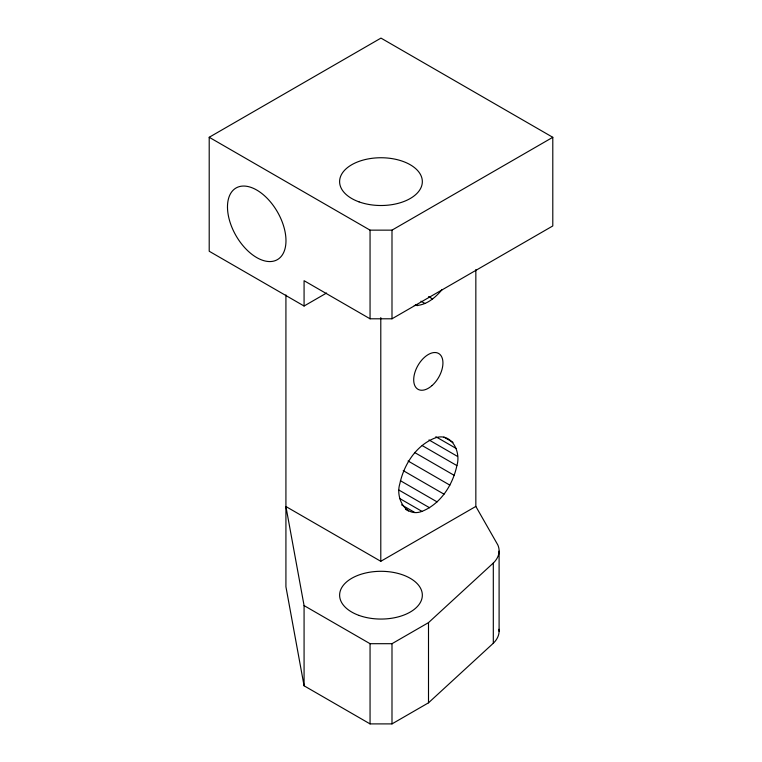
<?xml version="1.0" encoding="UTF-8"?>
<svg xmlns="http://www.w3.org/2000/svg" width="762" height="762" viewBox="0 0 762 762"><rect width="100%" height="100%" fill="white"/><g stroke="black" fill="none" stroke-linecap="round" stroke-linejoin="round"><path stroke-width="1.14" d="M456.895 465.601C461.258 451.666 451.399 431.692 434.692 438.121C415.9 445.637 403.889 464.677 399.793 483.899C395.421 497.834 405.289 517.808 421.986 511.378C440.788 503.863 452.799 484.822 456.895 465.601L422.205 445.579M442.17 289.512C435.35 297.752 425.558 306.076 414.261 305.457M475.84 506.425L380.79 561.299L285.921 506.53L304.076 605.599L370.056 643.69L391.992 643.69L428.501 622.621L493.309 563.042A41.358 23.879 0 0 0 497.824 544.954L475.84 506.425L475.84 269.586M285.921 294.923L285.921 586.74L304.076 685.8L370.056 723.9L391.992 723.9L428.501 702.821L493.309 643.252A41.358 23.879 0 0 0 498.986 629.279M304.076 306.019L209.207 251.25L209.207 137.274L380.971 38.1L552.793 137.303L552.793 225.952L391.992 318.792L370.056 318.792L304.076 280.692L304.076 306.019L326.574 293.027M209.207 137.274L370.056 230.143L391.992 230.143L552.793 137.303M428.568 296.599L432.645 298.961M420.929 301.171L425.015 303.524M415.566 304.495L417.605 305.667M443.846 437.083L453.019 442.379M435.845 436.731L456.248 448.513M428.996 439.941L457.562 456.438M414.49 452.428L454.276 475.393M408.07 461L449.885 485.146M403.231 470.63L444.036 494.186M400.393 480.698L437.112 501.901M398.993 490.099L429.597 507.768M399.545 498.424L421.986 511.378M401.555 504.844L414.814 512.502M405.508 509.283L408.565 511.045M499.1 551.145L499.1 631.355M493.309 563.042L493.309 643.252M428.501 622.621L428.501 702.821M391.992 230.143L391.992 318.792M391.992 643.69L391.992 723.9M380.79 317.602L380.79 561.299M370.056 230.143L370.056 318.792M370.056 643.69L370.056 723.9M304.076 605.599L304.076 685.8M359.035 201.873A41.358 23.879 0 0 0 422.31 182.47A41.358 23.879 0 0 0 361.579 160.534A41.358 23.879 0 0 0 359.035 201.873M432.102 385.515A20.679 11.944 -60 0 0 438.655 353.482A20.679 11.944 -60 0 0 414.195 375.171A20.679 11.944 -60 0 0 432.102 385.515M227.486 207.502A41.358 23.879 60 0 0 271.786 261.452A41.358 23.879 60 0 0 270.92 202.473A41.358 23.879 60 0 0 227.486 207.502M359.035 615.42A41.358 23.879 0 0 0 422.31 596.027A41.358 23.879 0 0 0 361.579 574.091A41.358 23.879 0 0 0 359.035 615.42"/></g></svg>
